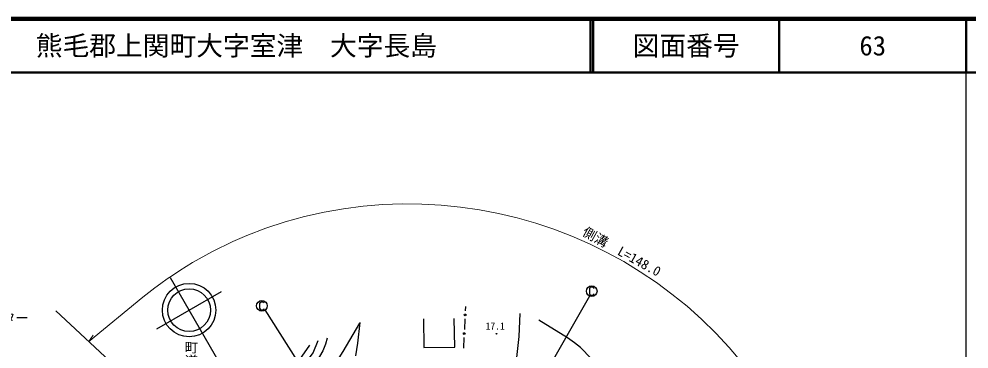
# Model space of a CAD drawing. Units: millimetres, scale not verified. Extents: x 40000 to 680000, y 20000 to 380000.
# Drawn here: x 401882 to 579500, y 318212 to 380000 of the extents above; entities that cross this region are included whole.
import ezdxf
from ezdxf.enums import TextEntityAlignment as Align

# ---------------------------------------------------------------- set-up
doc = ezdxf.new("R2010")
doc.units = ezdxf.units.MM
doc.header["$LTSCALE"] = 1000
for name, color, linetype, lineweight in [('M-BGD', 7, 'Continuous', 25), ('M-BGD-EXST', 7, 'Continuous', 25), ('M-BMK-SRVR', 3, 'Continuous', 25), ('M-STR-HTXT', 7, 'Continuous', 13), ('M-STR-STRC', 7, 'Continuous', 25), ('M-TTL', 2, 'Continuous', 140), ('M-TTL-BAND', 7, 'Continuous', 25), ('M-TTL-LINE', 7, 'Continuous', 50)]:
    doc.layers.add(name, color=color, linetype=linetype, lineweight=lineweight)
doc.layers.add('M-BMK-HTXT', color=7, linetype='Continuous')
doc.layers.add('M-TTL-TXT', color=7, linetype='Continuous')
doc.styles.add('@ＭＳ ゴシック', font='')
doc.styles.add('ＭＳ ゴシック', font='')
doc.styles.get('@ＭＳ ゴシック').set_extended_font_data('@MS Gothic')
doc.styles.get('ＭＳ ゴシック').set_extended_font_data('MS Gothic')

msp = doc.modelspace()

# ---------------------------------------------------------------- linework, layer by layer
at = {"layer": 'M-BGD'}
for p, q in [((485372, 326163), (485330, 325339)), ((477488, 323838), (477589, 318481)), ((483350, 318590), (483249, 323947)), ((485257, 323871), (485156, 321843)), ((495379, 320527), (495593, 324871)), ((465604, 323180), (465146, 319338)), ((485082, 320375), (484981, 318348)), ((494952, 316610), (495379, 320527)), ((465146, 319338), (464801, 316929)), ((477589, 318481), (483350, 318590))]:
    msp.add_line(p, q, dxfattribs=at)
for points in [[(515177, 311198), (513759, 311958), (512410, 312812), (511570, 313484), (510704, 314316), (508860, 316407), (506838, 318522), (505742, 319387), (504412, 320287), (499082, 323589)], [(457289, 311080), (458912, 312855), (460445, 314698), (461424, 316062), (462500, 317750), (465604, 323066)], [(444156, 302535), (446207, 304442), (448231, 306463), (449712, 308093), (451246, 309940), (456884, 317511), (457805, 319797)], [(459526, 320256), (459166, 319107), (458670, 317887), (458088, 316841), (457310, 315670), (456128, 314008), (454767, 312285), (452849, 310248), (450857, 307969), (450310, 307133), (449914, 306355), (449719, 305919)], [(444730, 305403), (451560, 312416), (452985, 314283), (454364, 316259), (456257, 318937)]]:
    msp.add_lwpolyline(points, dxfattribs=at)
for centre, radius in [((485294, 324605), 150), ((485119, 321109), 150), ((491161, 321069), 50), ((491161, 321069), 30), ((491161, 321069), 10)]:
    msp.add_circle(centre, radius, dxfattribs=at)
at = {"layer": 'M-BGD-EXST'}
for p, q in [((508636, 329644), (508516, 329484)), ((508516, 329484), (508516, 328604)), ((508516, 328604), (508636, 328444)), ((508796, 329764), (508636, 329644)), ((509156, 329764), (508796, 329764)), ((509316, 329644), (509156, 329764)), ((509396, 329524), (509316, 329644)), ((446977, 326892), (446857, 326732)), ((447137, 327012), (446977, 326892)), ((447497, 327012), (447137, 327012)), ((447657, 326892), (447497, 327012)), ((447737, 326772), (447657, 326892)), ((508558, 328114), (498669, 310838)), ((508636, 328444), (508796, 328324)), ((508796, 328324), (509156, 328324)), ((509156, 328324), (509316, 328404)), ((509316, 328404), (509396, 328524)), ((446857, 326732), (446857, 325852)), ((446857, 325852), (446977, 325692)), ((446977, 325692), (447137, 325572)), ((447137, 325572), (447497, 325572)), ((447497, 325572), (447657, 325652)), ((447657, 325652), (447737, 325772)), ((447848, 325530), (459249, 307642))]:
    msp.add_line(p, q, dxfattribs=at)
for centre in [(508956, 329044), (447297, 326292)]:
    msp.add_circle(centre, 1000, dxfattribs=at)
at = {"layer": 'M-BMK-SRVR'}
for p, q in [((442686, 309909), (430186, 331560)), ((427624, 321997), (439749, 328997))]:
    msp.add_line(p, q, dxfattribs=at)
for radius in [5000, 4000]:
    msp.add_circle((433686, 325497), radius, dxfattribs=at)
at = {"layer": 'M-STR-HTXT'}
for p, q in [((425046, 327907), (414854, 319555)), ((427804, 307605), (408792, 325383)), ((414854, 319555), (415748, 320830))]:
    msp.add_line(p, q, dxfattribs=at)
for centre, radius, start, end in [((474721, 265129), 80246, 28.25626, 112.14212), ((473966, 267729), 77554, 112.34943, 129.10852)]:
    msp.add_arc(centre, radius, start, end, dxfattribs=at)
at = {"layer": 'M-TTL'}
msp.add_line((680000, 380000), (40000, 380000), dxfattribs=at)
at = {"layer": 'M-TTL-BAND'}
msp.add_line((579000, 20000), (579000, 370000), dxfattribs=at)
at = {"layer": 'M-TTL-LINE'}
for p, q in [((508747, 380000), (508747, 370000)), ((509247, 380000), (509247, 370000)), ((543997, 380000), (543997, 370000)), ((579000, 380000), (579000, 370000)), ((40000, 370000), (680000, 370000))]:
    msp.add_line(p, q, dxfattribs=at)

# ---------------------------------------------------------------- texts
at = {"layer": 'M-BGD', "style": 'ＭＳ ゴシック'}
msp.add_text('17.1', height=1320, dxfattribs=at).set_placement((489113, 321458), align=Align.BOTTOM_LEFT)
at = {"layer": 'M-BMK-HTXT', "style": '@ＭＳ ゴシック'}
msp.add_text('町道上関沖の浜線', height=1833, rotation=270, dxfattribs=at).set_placement((432609, 319777), align=Align.BOTTOM_LEFT)
at = {"layer": 'M-STR-HTXT', "style": 'ＭＳ ゴシック'}
msp.add_text('側溝\u3000L=148.0', height=1833, rotation=331, dxfattribs=at).set_placement((506779, 339113), align=Align.BOTTOM_LEFT)
at = {"layer": 'M-STR-STRC', "style": 'ＭＳ ゴシック'}
msp.add_text('2.3km 栽培漁業センター', height=1833, dxfattribs=at).set_placement((376237, 322577), align=Align.BOTTOM_LEFT)
at = {"layer": 'M-TTL-TXT', "style": 'ＭＳ ゴシック'}
msp.add_text('熊毛郡上関町大字室津\u3000大字長島', height=3666, dxfattribs=at).set_placement((405024, 375000), align=Align.MIDDLE_LEFT)
for s, p in [('図面番号', (526622, 375000)), ('63', (561497, 375000))]:
    msp.add_text(s, height=3666, dxfattribs=at).set_placement(p, align=Align.MIDDLE_CENTER)

doc.saveas('drawing.dxf')
